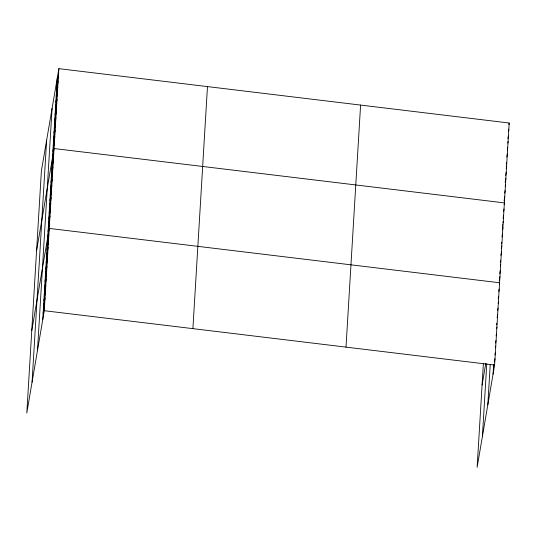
<?xml version="1.0" encoding="UTF-8"?>
<svg xmlns="http://www.w3.org/2000/svg" width="536" height="536" viewBox="0 0 536 536"><rect width="100%" height="100%" fill="white"/><g stroke="black" fill="none" stroke-linecap="round" stroke-linejoin="round"><path stroke-width="0.8" d="M32.059 382.222L46.645 140.177M37.48 350.524L52.066 108.48M42.739 319.757L57.325 77.713M58.873 68.662L41.386 170.944L26.8 412.988L44.28 310.706L58.873 68.662L509.2 123.012L494.614 365.056L477.127 467.338L483.385 363.535M192.893 328.642L207.479 86.598M346.001 347.12L360.594 105.076M482.387 436.572L486.775 363.77M487.807 404.874L490.239 364.513M493.066 374.108L493.636 364.607M56.957 83.857L58.498 74.806M56.582 90.001L58.129 80.949M56.213 96.145L57.761 87.093M55.844 102.289L57.392 93.237M55.476 108.433L57.017 99.381M55.101 114.577L56.648 105.532M54.732 120.721L56.28 111.676M54.364 126.865L55.912 117.82M53.989 133.008L55.536 123.963M53.62 139.152L55.168 130.107M53.252 145.296L54.799 136.251M52.883 151.44L54.424 142.395M36.575 250.821L54.056 148.539L504.383 202.883L504.108 204.531M52.139 163.728L53.687 154.683M51.771 169.872L53.319 160.827M51.402 176.022L52.943 166.971M51.027 182.166L52.575 173.115M50.659 188.31L52.206 179.259M50.29 194.454L51.838 185.402M49.915 200.598L51.463 191.546M49.547 206.742L51.094 197.69M49.178 212.886L50.726 203.834M48.809 219.03L50.357 209.978M48.434 225.174L49.982 216.122M48.066 231.318L49.614 222.273M31.758 330.692L49.245 228.416L499.572 282.76L499.291 284.408M47.315 243.793L48.863 234.741M46.934 250.124L48.481 241.073M46.552 256.456L48.099 247.404M46.17 262.781L47.717 253.736M45.788 269.112L47.336 260.067M45.406 275.444L46.954 266.399M45.024 281.775L46.572 272.724M44.642 288.107L46.19 279.055M44.26 294.438L45.808 285.387M43.878 300.763L45.426 291.718M43.496 307.095L45.044 298.05M43.121 313.426L44.662 304.381M508.919 124.654L509.2 123.012M508.409 131.621L508.832 129.156M507.9 138.59L508.316 136.124M507.806 143.085L508.088 141.444M507.297 150.053L507.719 147.588M506.788 157.021L507.351 153.732M506.272 163.989L506.553 162.341M506.185 168.485L506.607 166.019M505.676 175.453L506.239 172.163M505.167 182.421L505.87 178.307M505.214 186.099L505.495 184.451M504.704 193.067L505.126 190.595M504.054 200.853L504.758 196.739M503.592 211.499L504.014 209.033M503.083 218.467L503.646 215.177M502.433 226.252L502.714 224.611M502.996 222.963L503.277 221.321M502.48 229.931L502.902 227.465M501.971 236.899L502.534 233.609M501.462 243.867L501.743 242.218M501.374 248.362L501.797 245.897M500.858 255.33L501.421 252.041M500.349 262.298L500.631 260.65M500.403 265.977L500.684 264.328M499.753 273.762L500.316 270.472M499.237 280.73L499.941 276.616M482.092 385.042L485.77 363.502M498.768 291.557L499.19 289.092M498.245 298.713L498.668 296.247M498.145 303.396L498.426 301.755M497.622 310.552L498.045 308.086M497.1 317.701L497.663 314.411M496.577 324.856L496.859 323.215M496.617 328.722L496.899 327.074M496.095 335.871L496.517 333.405M495.579 343.027L495.994 340.561M495.478 347.71L495.76 346.068M494.956 354.865L495.378 352.393M493.448 367.776L494.011 364.487M494.433 362.014L494.996 358.725M44.28 310.706L494.614 365.056"/></g></svg>
